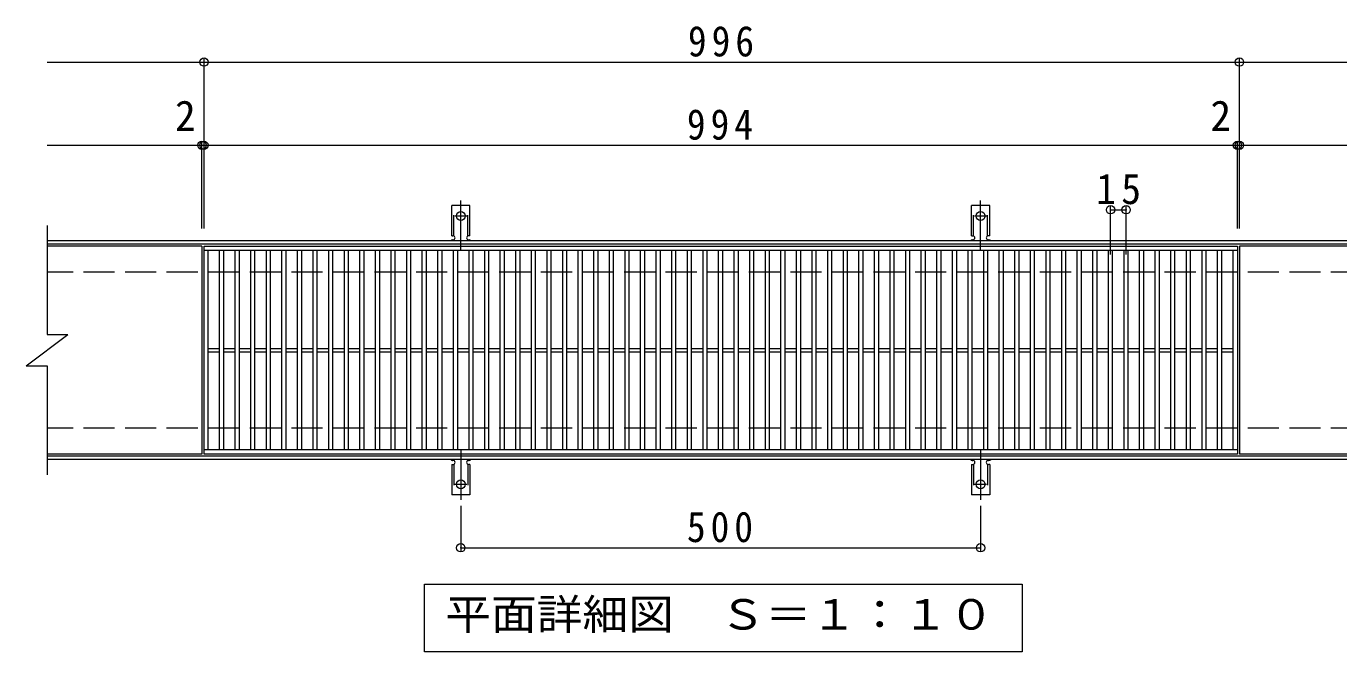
# Model space of a CAD drawing. Units: millimetres on the paper, enlarged 2 times, with parts at other scales. Extents: x -305 to 335, y -274 to 227.
# Drawn here: x -131.7 to 120.8, y 106.8 to 227.1 of the extents above; entities that cross this region are included whole.
import ezdxf
from ezdxf.enums import TextEntityAlignment as Align

# ---------------------------------------------------------------- set-up
doc = ezdxf.new("R2010")
doc.units = ezdxf.units.MM
doc.header["$LTSCALE"] = 2
doc.header["$PDMODE"] = 32
doc.header["$PDSIZE"] = 1.6
for name, pattern in [('CHAIN2', [12, 9, -1, 1, -1]), ('DASHED2', [3, 2, -1]), ('DASHED3', [4, 3, -1])]:
    doc.linetypes.add(name, pattern=pattern)
for name, color, linetype, lineweight in [('C-1', 2, 'Continuous', 9), ('C-2', 3, 'Continuous', 9), ('C-4', 7, 'Continuous', 9), ('C-5', 7, 'Continuous', 9), ('C-A', 3, 'Continuous', 9)]:
    doc.layers.add(name, color=color, linetype=linetype, lineweight=lineweight)
doc.styles.add('ＭＳ ゴシック', font='')
doc.styles.get('ＭＳ ゴシック').set_extended_font_data('MS Gothic')

msp = doc.modelspace()

# ---------------------------------------------------------------- linework, layer by layer
at = {"layer": 'C-1'}
for p, q in [((133.265, 185.784), (-127.735, 185.784)), ((133.265, 185.184), (-127.735, 185.184)), ((133.265, 144.384), (-127.735, 144.384)), ((133.265, 143.784), (-127.735, 143.784))]:
    msp.add_line(p, q, dxfattribs=at)
at = {"layer": 'C-1', "linetype": 'DASHED3'}
for p, q in [((133.265, 179.784), (-127.735, 179.784)), ((133.265, 149.784), (-127.735, 149.784))]:
    msp.add_line(p, q, dxfattribs=at)
at = {"layer": 'C-2'}
for p, q in [((-127.735, 188.784), (-127.735, 167.784)), ((-97.935, 184.784), (-127.735, 184.784)), ((-97.935, 184.784), (-97.935, 144.784)), ((101.265, 184.784), (101.265, 144.784)), ((101.665, 184.784), (101.665, 144.784)), ((133.265, 184.784), (101.665, 184.784)), ((-97.535, 183.984), (101.265, 183.984)), ((-96.735, 145.584), (-96.735, 183.984)), ((-94.535, 145.584), (-94.535, 183.984)), ((-93.735, 145.584), (-93.735, 183.984)), ((-91.535, 145.584), (-91.535, 183.984)), ((-90.735, 145.584), (-90.735, 183.984)), ((-88.535, 145.584), (-88.535, 183.984)), ((-87.735, 145.584), (-87.735, 183.984)), ((-85.535, 145.584), (-85.535, 183.984)), ((-84.735, 145.584), (-84.735, 183.984)), ((-82.535, 145.584), (-82.535, 183.984)), ((-81.735, 145.584), (-81.735, 183.984)), ((-79.535, 145.584), (-79.535, 183.984)), ((-78.735, 145.584), (-78.735, 183.984)), ((-76.535, 145.584), (-76.535, 183.984)), ((-75.735, 145.584), (-75.735, 183.984)), ((-73.535, 145.584), (-73.535, 183.984)), ((-72.735, 145.584), (-72.735, 183.984)), ((-70.535, 145.584), (-70.535, 183.984)), ((-69.735, 145.584), (-69.735, 183.984)), ((-67.535, 145.584), (-67.535, 183.984)), ((-66.735, 145.584), (-66.735, 183.984)), ((-64.535, 145.584), (-64.535, 183.984)), ((-63.735, 145.584), (-63.735, 183.984)), ((-61.535, 145.584), (-61.535, 183.984)), ((-60.735, 145.584), (-60.735, 183.984)), ((-58.535, 145.584), (-58.535, 183.984)), ((-57.735, 145.584), (-57.735, 183.984)), ((-55.535, 145.584), (-55.535, 183.984)), ((-54.735, 145.584), (-54.735, 183.984)), ((-52.535, 145.584), (-52.535, 183.984)), ((-51.735, 145.584), (-51.735, 183.984)), ((-49.535, 145.584), (-49.535, 183.984)), ((-48.735, 145.584), (-48.735, 183.984)), ((-46.535, 145.584), (-46.535, 183.984)), ((-45.735, 145.584), (-45.735, 183.984)), ((-43.535, 145.584), (-43.535, 183.984)), ((-42.735, 145.584), (-42.735, 183.984)), ((-40.535, 145.584), (-40.535, 183.984)), ((-39.735, 145.584), (-39.735, 183.984)), ((-37.535, 145.584), (-37.535, 183.984)), ((-36.735, 145.584), (-36.735, 183.984)), ((-34.535, 145.584), (-34.535, 183.984)), ((-33.735, 145.584), (-33.735, 183.984)), ((-31.535, 145.584), (-31.535, 183.984)), ((-30.735, 145.584), (-30.735, 183.984)), ((-28.535, 145.584), (-28.535, 183.984)), ((-27.735, 145.584), (-27.735, 183.984)), ((-25.535, 145.584), (-25.535, 183.984)), ((-24.735, 145.584), (-24.735, 183.984)), ((-22.535, 145.584), (-22.535, 183.984)), ((-21.735, 145.584), (-21.735, 183.984)), ((-19.535, 145.584), (-19.535, 183.984)), ((-18.735, 145.584), (-18.735, 183.984)), ((-16.535, 145.584), (-16.535, 183.984)), ((-15.735, 145.584), (-15.735, 183.984)), ((-13.535, 145.584), (-13.535, 183.984)), ((-12.735, 145.584), (-12.735, 183.984)), ((-10.535, 145.584), (-10.535, 183.984)), ((-9.735, 145.584), (-9.735, 183.984)), ((-7.535, 145.584), (-7.535, 183.984)), ((-6.735, 145.584), (-6.735, 183.984)), ((-4.535, 145.584), (-4.535, 183.984)), ((-3.735, 145.584), (-3.735, 183.984)), ((-1.535, 145.584), (-1.535, 183.984)), ((-0.735, 145.584), (-0.735, 183.984)), ((1.465, 145.584), (1.465, 183.984)), ((2.265, 145.584), (2.265, 183.984)), ((4.465, 145.584), (4.465, 183.984)), ((5.265, 145.584), (5.265, 183.984)), ((7.465, 145.584), (7.465, 183.984)), ((8.265, 145.584), (8.265, 183.984)), ((10.465, 145.584), (10.465, 183.984)), ((11.265, 145.584), (11.265, 183.984)), ((13.465, 145.584), (13.465, 183.984)), ((14.265, 145.584), (14.265, 183.984)), ((16.465, 145.584), (16.465, 183.984)), ((17.265, 145.584), (17.265, 183.984)), ((19.465, 145.584), (19.465, 183.984)), ((20.265, 145.584), (20.265, 183.984)), ((22.465, 145.584), (22.465, 183.984)), ((23.265, 145.584), (23.265, 183.984)), ((25.465, 145.584), (25.465, 183.984)), ((26.265, 145.584), (26.265, 183.984)), ((28.465, 145.584), (28.465, 183.984)), ((29.265, 145.584), (29.265, 183.984)), ((31.465, 145.584), (31.465, 183.984)), ((32.265, 145.584), (32.265, 183.984)), ((34.465, 145.584), (34.465, 183.984)), ((35.265, 145.584), (35.265, 183.984)), ((37.465, 145.584), (37.465, 183.984)), ((38.265, 145.584), (38.265, 183.984)), ((40.465, 145.584), (40.465, 183.984)), ((41.265, 145.584), (41.265, 183.984)), ((43.465, 145.584), (43.465, 183.984)), ((44.265, 145.584), (44.265, 183.984)), ((46.465, 145.584), (46.465, 183.984)), ((47.265, 145.584), (47.265, 183.984)), ((49.465, 145.584), (49.465, 183.984)), ((50.265, 145.584), (50.265, 183.984)), ((52.465, 145.584), (52.465, 183.984)), ((53.265, 145.584), (53.265, 183.984)), ((55.465, 145.584), (55.465, 183.984)), ((56.265, 145.584), (56.265, 183.984)), ((58.465, 145.584), (58.465, 183.984)), ((59.265, 145.584), (59.265, 183.984)), ((61.465, 145.584), (61.465, 183.984)), ((62.265, 145.584), (62.265, 183.984)), ((64.465, 145.584), (64.465, 183.984)), ((65.265, 145.584), (65.265, 183.984)), ((67.465, 145.584), (67.465, 183.984)), ((68.265, 145.584), (68.265, 183.984)), ((70.465, 145.584), (70.465, 183.984)), ((71.265, 145.584), (71.265, 183.984)), ((73.465, 145.584), (73.465, 183.984)), ((74.265, 145.584), (74.265, 183.984)), ((76.465, 145.584), (76.465, 183.984)), ((77.265, 145.584), (77.265, 183.984)), ((79.465, 145.584), (79.465, 183.984)), ((80.265, 145.584), (80.265, 183.984)), ((82.465, 145.584), (82.465, 183.984)), ((83.265, 145.584), (83.265, 183.984)), ((85.465, 145.584), (85.465, 183.984)), ((86.265, 145.584), (86.265, 183.984)), ((88.465, 145.584), (88.465, 183.984)), ((89.265, 145.584), (89.265, 183.984)), ((91.465, 145.584), (91.465, 183.984)), ((92.265, 145.584), (92.265, 183.984)), ((94.465, 145.584), (94.465, 183.984)), ((95.265, 145.584), (95.265, 183.984)), ((97.465, 145.584), (97.465, 183.984)), ((98.265, 145.584), (98.265, 183.984)), ((100.465, 145.584), (100.465, 183.984)), ((-131.735, 161.784), (-123.735, 167.784)), ((-127.735, 167.784), (-123.735, 167.784)), ((-96.735, 165.084), (-94.535, 165.084)), ((-96.735, 164.484), (-94.535, 164.484)), ((-93.735, 165.084), (-91.535, 165.084)), ((-93.735, 164.484), (-91.535, 164.484)), ((-90.735, 165.084), (-88.535, 165.084)), ((-90.735, 164.484), (-88.535, 164.484)), ((-87.735, 165.084), (-85.535, 165.084)), ((-87.735, 164.484), (-85.535, 164.484)), ((-84.735, 165.084), (-82.535, 165.084)), ((-84.735, 164.484), (-82.535, 164.484)), ((-81.735, 165.084), (-79.535, 165.084)), ((-81.735, 164.484), (-79.535, 164.484)), ((-78.735, 165.084), (-76.535, 165.084)), ((-78.735, 164.484), (-76.535, 164.484)), ((-75.735, 165.084), (-73.535, 165.084)), ((-75.735, 164.484), (-73.535, 164.484)), ((-72.735, 165.084), (-70.535, 165.084)), ((-72.735, 164.484), (-70.535, 164.484)), ((-69.735, 165.084), (-67.535, 165.084)), ((-69.735, 164.484), (-67.535, 164.484)), ((-66.735, 165.084), (-64.535, 165.084)), ((-66.735, 164.484), (-64.535, 164.484)), ((-63.735, 165.084), (-61.535, 165.084)), ((-63.735, 164.484), (-61.535, 164.484)), ((-60.735, 165.084), (-58.535, 165.084)), ((-60.735, 164.484), (-58.535, 164.484)), ((-57.735, 165.084), (-55.535, 165.084)), ((-57.735, 164.484), (-55.535, 164.484)), ((-54.735, 165.084), (-52.535, 165.084)), ((-54.735, 164.484), (-52.535, 164.484)), ((-51.735, 165.084), (-49.535, 165.084)), ((-51.735, 164.484), (-49.535, 164.484)), ((-48.735, 165.084), (-46.535, 165.084)), ((-48.735, 164.484), (-46.535, 164.484)), ((-45.735, 165.084), (-43.535, 165.084)), ((-45.735, 164.484), (-43.535, 164.484)), ((-42.735, 165.084), (-40.535, 165.084)), ((-42.735, 164.484), (-40.535, 164.484)), ((-39.735, 165.084), (-37.535, 165.084)), ((-39.735, 164.484), (-37.535, 164.484)), ((-36.735, 165.084), (-34.535, 165.084)), ((-36.735, 164.484), (-34.535, 164.484)), ((-33.735, 165.084), (-31.535, 165.084)), ((-33.735, 164.484), (-31.535, 164.484)), ((-30.735, 165.084), (-28.535, 165.084)), ((-30.735, 164.484), (-28.535, 164.484)), ((-27.735, 165.084), (-25.535, 165.084)), ((-27.735, 164.484), (-25.535, 164.484)), ((-24.735, 165.084), (-22.535, 165.084)), ((-24.735, 164.484), (-22.535, 164.484)), ((-21.735, 165.084), (-19.535, 165.084)), ((-21.735, 164.484), (-19.535, 164.484)), ((-18.735, 165.084), (-16.535, 165.084)), ((-18.735, 164.484), (-16.535, 164.484)), ((-15.735, 165.084), (-13.535, 165.084)), ((-15.735, 164.484), (-13.535, 164.484)), ((-12.735, 165.084), (-10.535, 165.084)), ((-12.735, 164.484), (-10.535, 164.484)), ((-9.735, 165.084), (-7.535, 165.084)), ((-9.735, 164.484), (-7.535, 164.484)), ((-6.735, 165.084), (-4.535, 165.084)), ((-6.735, 164.484), (-4.535, 164.484)), ((-3.735, 165.084), (-1.535, 165.084)), ((-3.735, 164.484), (-1.535, 164.484)), ((-0.735, 165.084), (1.465, 165.084)), ((-0.735, 164.484), (1.465, 164.484)), ((2.265, 165.084), (4.465, 165.084)), ((2.265, 164.484), (4.465, 164.484)), ((5.265, 165.084), (7.465, 165.084)), ((5.265, 164.484), (7.465, 164.484)), ((8.265, 165.084), (10.465, 165.084)), ((8.265, 164.484), (10.465, 164.484)), ((11.265, 165.084), (13.465, 165.084)), ((11.265, 164.484), (13.465, 164.484)), ((14.265, 165.084), (16.465, 165.084)), ((14.265, 164.484), (16.465, 164.484)), ((17.265, 165.084), (19.465, 165.084)), ((17.265, 164.484), (19.465, 164.484)), ((20.265, 165.084), (22.465, 165.084)), ((20.265, 164.484), (22.465, 164.484)), ((23.265, 165.084), (25.465, 165.084)), ((23.265, 164.484), (25.465, 164.484)), ((26.265, 165.084), (28.465, 165.084)), ((26.265, 164.484), (28.465, 164.484)), ((29.265, 165.084), (31.465, 165.084)), ((29.265, 164.484), (31.465, 164.484)), ((32.265, 165.084), (34.465, 165.084)), ((32.265, 164.484), (34.465, 164.484)), ((35.265, 165.084), (37.465, 165.084)), ((35.265, 164.484), (37.465, 164.484)), ((38.265, 165.084), (40.465, 165.084)), ((38.265, 164.484), (40.465, 164.484)), ((41.265, 165.084), (43.465, 165.084)), ((41.265, 164.484), (43.465, 164.484)), ((44.265, 165.084), (46.465, 165.084)), ((44.265, 164.484), (46.465, 164.484)), ((47.265, 165.084), (49.465, 165.084)), ((47.265, 164.484), (49.465, 164.484)), ((50.265, 165.084), (52.465, 165.084)), ((50.265, 164.484), (52.465, 164.484)), ((53.265, 165.084), (55.465, 165.084)), ((53.265, 164.484), (55.465, 164.484)), ((56.265, 165.084), (58.465, 165.084)), ((56.265, 164.484), (58.465, 164.484)), ((59.265, 165.084), (61.465, 165.084)), ((59.265, 164.484), (61.465, 164.484)), ((62.265, 165.084), (64.465, 165.084)), ((62.265, 164.484), (64.465, 164.484)), ((65.265, 165.084), (67.465, 165.084)), ((65.265, 164.484), (67.465, 164.484)), ((68.265, 165.084), (70.465, 165.084)), ((68.265, 164.484), (70.465, 164.484)), ((71.265, 165.084), (73.465, 165.084)), ((71.265, 164.484), (73.465, 164.484)), ((74.265, 165.084), (76.465, 165.084)), ((74.265, 164.484), (76.465, 164.484)), ((77.265, 165.084), (79.465, 165.084)), ((77.265, 164.484), (79.465, 164.484)), ((80.265, 165.084), (82.465, 165.084)), ((80.265, 164.484), (82.465, 164.484)), ((83.265, 165.084), (85.465, 165.084)), ((83.265, 164.484), (85.465, 164.484)), ((86.265, 165.084), (88.465, 165.084)), ((86.265, 164.484), (88.465, 164.484)), ((89.265, 165.084), (91.465, 165.084)), ((89.265, 164.484), (91.465, 164.484)), ((92.265, 165.084), (94.465, 165.084)), ((92.265, 164.484), (94.465, 164.484)), ((95.265, 165.084), (97.465, 165.084)), ((95.265, 164.484), (97.465, 164.484)), ((98.265, 165.084), (100.465, 165.084)), ((98.265, 164.484), (100.465, 164.484)), ((-131.735, 161.784), (-127.735, 161.784)), ((-127.735, 161.784), (-127.735, 140.784)), ((-97.935, 144.784), (-127.735, 144.784)), ((101.265, 145.584), (-97.535, 145.584)), ((101.265, 144.784), (-97.535, 144.784)), ((133.265, 144.784), (101.665, 144.784))]:
    msp.add_line(p, q, dxfattribs=at)
msp.add_lwpolyline([(-97.535, 144.784), (-97.535, 184.784), (101.265, 184.784)], dxfattribs=at)
at = {"layer": 'C-4'}
for p, q in [((-127.735, 220.184), (133.265, 220.184)), ((-97.535, 188.184), (-97.535, 220.784)), ((101.665, 188.184), (101.665, 220.784)), ((-97.935, 188.184), (-97.935, 204.784)), ((101.265, 188.184), (101.265, 204.784)), ((-127.735, 204.184), (133.265, 204.184)), ((76.865, 183.184), (76.865, 192.384)), ((79.865, 183.184), (79.865, 192.384)), ((76.865, 191.784), (79.865, 191.784)), ((-48.135, 134.84), (-48.135, 126.184)), ((51.865, 134.84), (51.865, 126.184)), ((-48.135, 126.784), (51.865, 126.784))]:
    msp.add_line(p, q, dxfattribs=at)
for p in [(-97.535, 220.184), (101.665, 220.184), (-97.935, 204.184), (-97.535, 204.184), (101.265, 204.184), (101.665, 204.184), (76.865, 191.784), (79.865, 191.784), (-48.135, 126.784), (51.865, 126.784)]:
    msp.add_point(p, dxfattribs=at)
at = {"layer": 'C-5'}
msp.add_lwpolyline([(-55.135, 106.784), (-55.135, 119.784), (59.865, 119.784), (59.865, 106.784)], close=True, dxfattribs=at)
at = {"layer": 'C-A'}
for p, q in [((-49.885, 186.784), (-49.885, 192.584)), ((-46.385, 192.584), (-49.885, 192.584)), ((-46.385, 186.784), (-46.385, 192.584)), ((50.115, 186.784), (50.115, 192.584)), ((53.615, 192.584), (50.115, 192.584)), ((53.615, 186.784), (53.615, 192.584)), ((-49.885, 186.784), (-49.635, 186.784)), ((-49.735, 185.984), (-49.635, 185.984)), ((-46.636, 185.984), (-46.533, 185.984)), ((-46.385, 186.784), (-46.635, 186.784)), ((50.115, 186.784), (50.365, 186.784)), ((50.265, 185.984), (50.365, 185.984)), ((53.364, 185.984), (53.467, 185.984)), ((53.615, 186.784), (53.365, 186.784)), ((-49.885, 142.784), (-49.635, 142.784)), ((-49.885, 142.784), (-49.885, 136.984)), ((-49.735, 143.584), (-49.635, 143.584)), ((-46.636, 143.584), (-46.533, 143.584)), ((-46.385, 142.784), (-46.635, 142.784)), ((-46.385, 142.784), (-46.385, 136.984)), ((50.115, 142.784), (50.365, 142.784)), ((50.115, 142.784), (50.115, 136.984)), ((50.265, 143.584), (50.365, 143.584)), ((53.364, 143.584), (53.467, 143.584)), ((53.615, 142.784), (53.365, 142.784)), ((53.615, 142.784), (53.615, 136.984)), ((-46.385, 136.984), (-49.885, 136.984)), ((53.615, 136.984), (50.115, 136.984))]:
    msp.add_line(p, q, dxfattribs=at)
at = {"layer": 'C-A', "linetype": 'DASHED2'}
for p, q in [((-49.485, 186.754), (-49.485, 192.584)), ((-46.785, 186.754), (-46.785, 192.584)), ((50.515, 186.754), (50.515, 192.584)), ((53.215, 186.754), (53.215, 192.584)), ((-49.485, 142.813), (-49.485, 136.984)), ((-46.785, 142.813), (-46.785, 136.984)), ((50.515, 142.813), (50.515, 136.984)), ((53.215, 142.813), (53.215, 136.984))]:
    msp.add_line(p, q, dxfattribs=at)
at = {"layer": 'C-A', "color": 7, "linetype": 'CHAIN2'}
for p, q in [((-48.135, 184.09), (-48.135, 193.57)), ((51.865, 184.09), (51.865, 193.57)), ((-49.29, 190.584), (-46.98, 190.584)), ((50.71, 190.584), (53.02, 190.584)), ((-48.135, 145.477), (-48.135, 135.997)), ((51.865, 145.477), (51.865, 135.997)), ((-49.29, 138.984), (-46.98, 138.984)), ((50.71, 138.984), (53.02, 138.984))]:
    msp.add_line(p, q, dxfattribs=at)
at = {"layer": 'C-A'}
for centre in [(-48.135, 190.584), (51.865, 190.584), (-48.135, 138.984), (51.865, 138.984)]:
    msp.add_circle(centre, 0.85, dxfattribs=at)
for centre, start, end in [((-49.735, 185.584), 90.27596, 150.00047), ((-49.635, 186.384), 270, 90), ((-46.635, 186.384), 90, 269.8667), ((-46.535, 185.584), 29.99927, 89.75836), ((50.265, 185.584), 90.27596, 150.00047), ((50.365, 186.384), 270, 90), ((53.365, 186.384), 90, 269.8667), ((53.465, 185.584), 29.99927, 89.75836), ((-49.735, 143.984), 209.99951, 269.72403), ((-49.635, 143.184), 270, 90), ((-46.635, 143.184), 90.13329, 270), ((-46.535, 143.984), 270.24162, 330.00072), ((50.265, 143.984), 209.99951, 269.72403), ((50.365, 143.184), 270, 90), ((53.365, 143.184), 90.13329, 270), ((53.465, 143.984), 270.24162, 330.00072)]:
    msp.add_arc(centre, 0.4, start, end, dxfattribs=at)

# ---------------------------------------------------------------- texts
at = {"layer": 'C-4', "color": 2, "style": 'ＭＳ ゴシック'}
for p in [(-103.127, 205.184), (96.073, 205.184)]:
    msp.add_text('2', height=5.865, dxfattribs=at).set_placement(p, align=Align.BOTTOM_LEFT)
at = {"layer": 'C-4', "color": 2, "char_height": 5.865, "attachment_point": 7, "style": 'ＭＳ ゴシック'}
for s, insert in [('\\T1.27;\\W0.9;996', (-4.435, 221.184)), ('\\T1.27;\\W0.9;994', (-4.635, 205.184)), ('\\T1.27;\\W0.95;15', (74.115, 192.784)), ('\\T1.27;\\W0.9;500', (-4.635, 127.783))]:
    msp.add_mtext(s, dxfattribs=dict(at, insert=insert))
at = {"layer": 'C-5', "color": 2, "style": 'ＭＳ ゴシック', "width": 1.1}
msp.add_text('平面詳細図\u3000Ｓ＝１：１０', height=5.865, dxfattribs=at).set_placement((-51.135, 109.284), align=Align.BOTTOM_LEFT)

doc.saveas('drawing.dxf')
